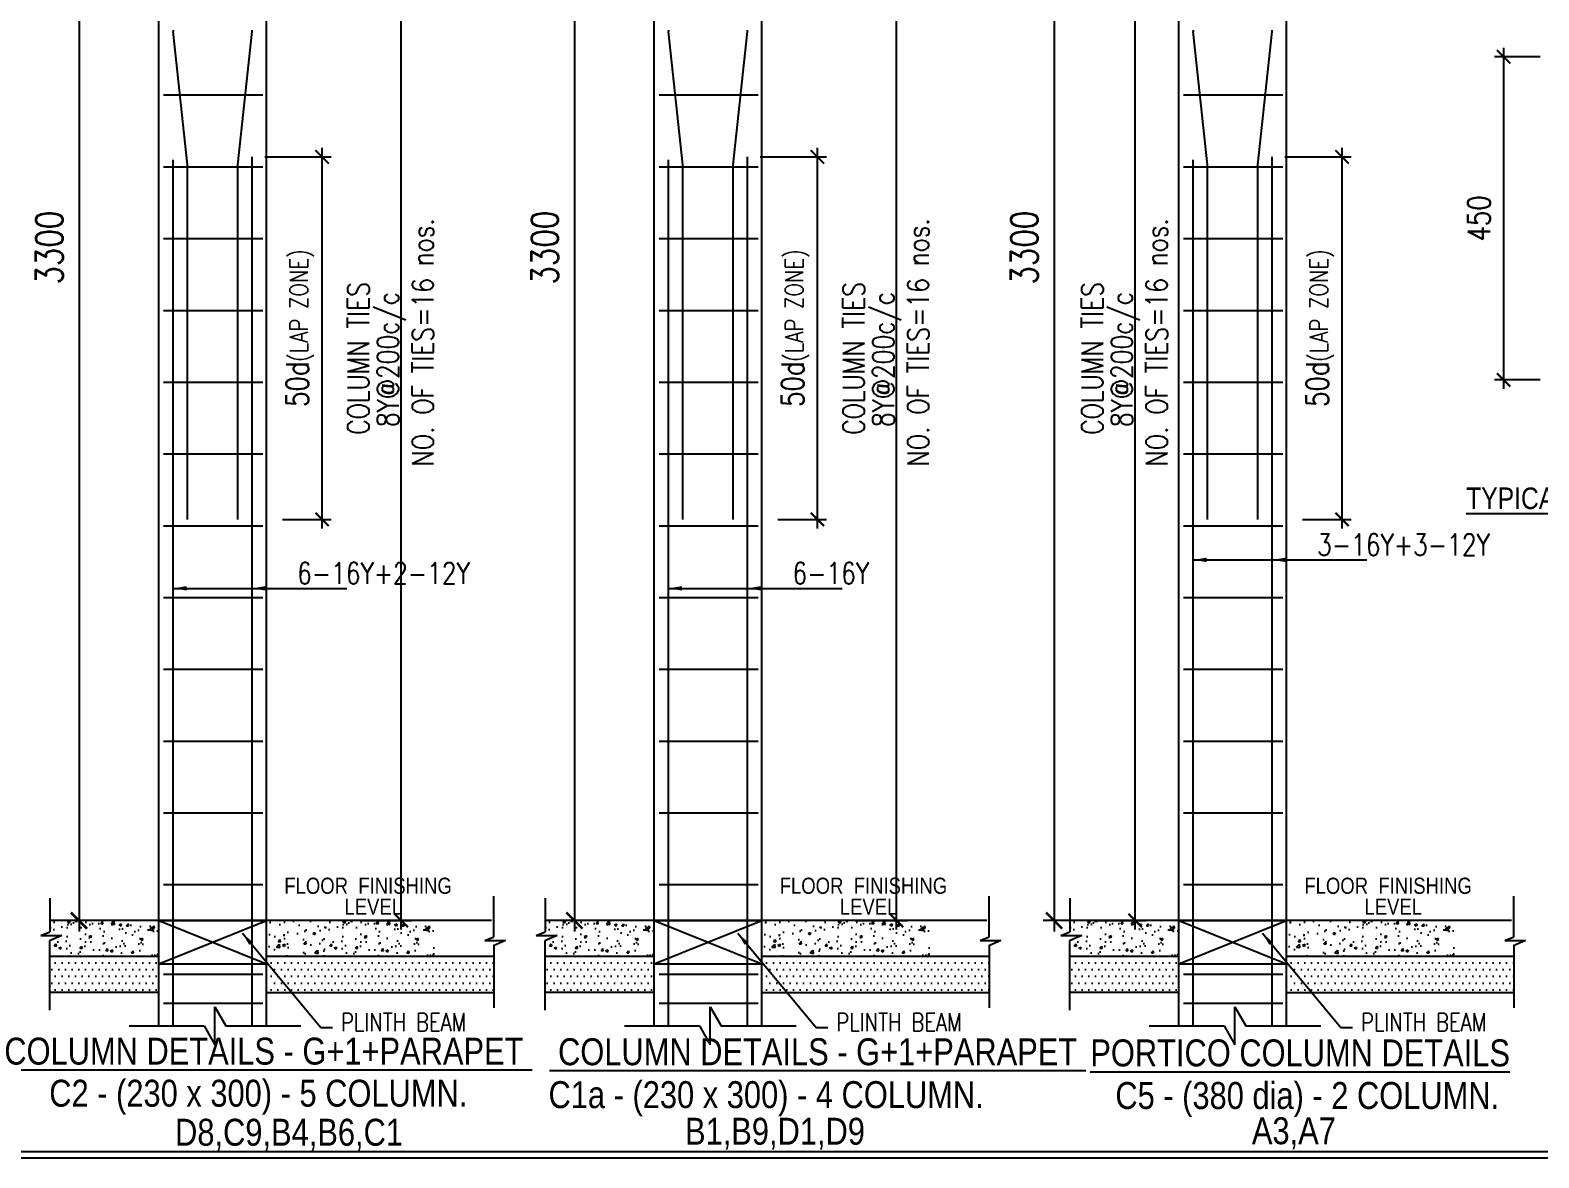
# Model space of a CAD drawing. Header units: millimetres. Extents: x 12977220 to 13113408, y -169657 to -55898.
# Drawn here: x 13083673 to 13087877, y -106267 to -103125 of the extents above; entities that cross this region are included whole.
import ezdxf

# ---------------------------------------------------------------- set-up
doc = ezdxf.new("R2010")
doc.units = ezdxf.units.MM
doc.header["$LTSCALE"] = 3
doc.header["$PDMODE"] = 66
for name, color, linetype in [('COLUMN-NAME', 83, 'Continuous'), ('DIM', 9, 'Continuous'), ('MAINROD', 31, 'Continuous'), ('RCCFRAME', 33, 'Continuous'), ('STRIPS-COL-MID', 1, 'Continuous'), ('text', 33, 'Continuous'), ('TITLE', 13, 'Continuous')]:
    doc.layers.add(name, color=color, linetype=linetype)
doc.styles.add('ARIAL', font='ARIALN.TTF', dxfattribs={"width": 0.8})
doc.styles.add('ROMANS', font='romans.shx', dxfattribs={"width": 0.8})
doc.dimstyles.new('1NNN', dxfattribs={"dimtxt": 0.5, "dimasz": 0.625, "dimexe": 0.25, "dimexo": 0.25, "dimgap": 0.375, "dimtad": 1, "dimdec": 0, "dimzin": 0, "dimdsep": 46, "dimtxsty": 'ROMANS', "dimblk": 'ARCHTICK', "dimcen": 0.0225, "dimdle": 0.25, "dimclrd": 9, "dimclre": 9, "dimclrt": 4, "dimadec": 0, "dimazin": 0, "dimtfac": 1, "dimtdec": 0, "dimtofl": 0, "dimtmove": 0, "dimatfit": 3, "dimfxl": 1, "dimtvp": 0.25, "dimtolj": 1, "dimtzin": 0, "dimarcsym": 0})

# ---------------------------------------------------------------- blocks, each defined once
blk = doc.blocks.new('_ARCHTICK')
at = {"color": 0, "linetype": 'ByBlock', "const_width": 0.15}
blk.add_lwpolyline([(-0.5, -0.5), (0.5, 0.5)], dxfattribs=at)
blk = doc.blocks.new('*D486')
at = {"layer": 'Defpoints', "color": 0, "transparency": 16777216}
for p in [(13087905.6, -103199.3), (13087778.4, -104099.4), (13087905.6, -104099.4)]:
    blk.add_point(p, dxfattribs=at)
at = {"layer": 'DIM', "color": 8, "lineweight": -2, "transparency": 16777216}
for p, q in [((13087778.4, -103174.3), (13087778.4, -104124.4)), ((13087880.6, -103199.3), (13087753.4, -103199.3)), ((13087880.6, -104099.4), (13087753.4, -104099.4))]:
    blk.add_line(p, q, dxfattribs=at)
at = {"layer": 'DIM', "color": 8, "lineweight": -2, "transparency": 16777216, "xscale": 37.5, "yscale": 37.5, "zscale": 37.5}
for p, rotation in [((13087778.4, -103199.3), 90), ((13087778.4, -104099.4), 270)]:
    blk.add_blockref('_ARCHTICK', p, dxfattribs=dict(at, rotation=rotation))
at = {"layer": 'DIM', "color": 6, "transparency": 16777216, "insert": (13087709.7, -103649.4), "char_height": 62.5, "attachment_point": 5, "rotation": 90, "style": 'ROMANS'}
blk.add_mtext('\\A1;450', dxfattribs=at)
blk = doc.blocks.new('*D496')
at = {"layer": 'Defpoints', "color": 0, "transparency": 16777216}
for p in [(13083892.5, -102305.9, 0), (13083809, -105605.9), (13083892.5, -105605.9, 0)]:
    blk.add_point(p, dxfattribs=at)
at = {"layer": 'DIM', "color": 8, "lineweight": -2, "transparency": 16777216}
for p, q in [((13083862.5, -102305.9), (13083779, -102305.9)), ((13083809, -102275.9), (13083809, -105635.9)), ((13083862.5, -105605.9), (13083779, -105605.9))]:
    blk.add_line(p, q, dxfattribs=at)
at = {"layer": 'DIM', "color": 8, "lineweight": -2, "transparency": 16777216, "xscale": 45, "yscale": 45, "zscale": 45}
for p, rotation in [((13083809, -102305.9), 90), ((13083809, -105605.9), 270)]:
    blk.add_blockref('_ARCHTICK', p, dxfattribs=dict(at, rotation=rotation))
at = {"layer": 'DIM', "color": 6, "transparency": 16777216, "insert": (13083726.5, -103730.9), "char_height": 75, "attachment_point": 5, "rotation": 90, "style": 'ROMANS'}
blk.add_mtext('\\A1;3300', dxfattribs=at)
blk = doc.blocks.new('*D497')
at = {"layer": 'Defpoints', "color": 0, "transparency": 16777216}
for p in [(13084301.4, -103478.1, 0), (13084486.2, -103478.1), (13084350.9, -104488.1, 0)]:
    blk.add_point(p, dxfattribs=at)
at = {"layer": 'DIM', "color": 8, "lineweight": -2, "transparency": 16777216}
for p, q in [((13084326.4, -103478.1), (13084511.2, -103478.1)), ((13084486.2, -104513.1), (13084486.2, -103453.1)), ((13084375.9, -104488.1), (13084511.2, -104488.1))]:
    blk.add_line(p, q, dxfattribs=at)
at = {"layer": 'DIM', "color": 8, "lineweight": -2, "transparency": 16777216, "xscale": 37.5, "yscale": 37.5, "zscale": 37.5}
for p, rotation in [((13084486.2, -103478.1), 90), ((13084486.2, -104488.1), 270)]:
    blk.add_blockref('_ARCHTICK', p, dxfattribs=dict(at, rotation=rotation))
at = {"layer": 'DIM', "color": 6, "transparency": 16777216, "insert": (13084417.4, -104111.2), "char_height": 62.5, "attachment_point": 5, "rotation": 90, "style": 'ROMANS'}
blk.add_mtext('\\A1;50d', dxfattribs=at)
blk = doc.blocks.new('*D509')
at = {"layer": 'Defpoints', "color": 0, "transparency": 16777216}
for p in [(13085272.7, -102305.9, 0), (13085189.3, -105605.9), (13085272.7, -105605.9, 0)]:
    blk.add_point(p, dxfattribs=at)
at = {"layer": 'DIM', "color": 8, "lineweight": -2, "transparency": 16777216}
for p, q in [((13085242.7, -102305.9), (13085159.3, -102305.9)), ((13085189.3, -102275.9), (13085189.3, -105635.9)), ((13085242.7, -105605.9), (13085159.3, -105605.9))]:
    blk.add_line(p, q, dxfattribs=at)
at = {"layer": 'DIM', "color": 8, "lineweight": -2, "transparency": 16777216, "xscale": 45, "yscale": 45, "zscale": 45}
for p, rotation in [((13085189.3, -102305.9), 90), ((13085189.3, -105605.9), 270)]:
    blk.add_blockref('_ARCHTICK', p, dxfattribs=dict(at, rotation=rotation))
at = {"layer": 'DIM', "color": 6, "transparency": 16777216, "insert": (13085106.8, -103730.9), "char_height": 75, "attachment_point": 5, "rotation": 90, "style": 'ROMANS'}
blk.add_mtext('\\A1;3300', dxfattribs=at)
blk = doc.blocks.new('*D510')
at = {"layer": 'Defpoints', "color": 0, "transparency": 16777216}
for p in [(13085681.6, -103478.1, 0), (13085866.4, -103478.1), (13085731.1, -104488.1, 0)]:
    blk.add_point(p, dxfattribs=at)
at = {"layer": 'DIM', "color": 8, "lineweight": -2, "transparency": 16777216}
for p, q in [((13085706.6, -103478.1), (13085891.4, -103478.1)), ((13085866.4, -104513.1), (13085866.4, -103453.1)), ((13085756.1, -104488.1), (13085891.4, -104488.1))]:
    blk.add_line(p, q, dxfattribs=at)
at = {"layer": 'DIM', "color": 8, "lineweight": -2, "transparency": 16777216, "xscale": 37.5, "yscale": 37.5, "zscale": 37.5}
for p, rotation in [((13085866.4, -103478.1), 90), ((13085866.4, -104488.1), 270)]:
    blk.add_blockref('_ARCHTICK', p, dxfattribs=dict(at, rotation=rotation))
at = {"layer": 'DIM', "color": 6, "transparency": 16777216, "insert": (13085797.6, -104111.2), "char_height": 62.5, "attachment_point": 5, "rotation": 90, "style": 'ROMANS'}
blk.add_mtext('\\A1;50d', dxfattribs=at)
blk = doc.blocks.new('*D516')
at = {"layer": 'Defpoints', "color": 0, "transparency": 16777216}
for p in [(13086609.3, -102305.9, 0), (13086525.8, -105605.9), (13086609.3, -105605.9, 0)]:
    blk.add_point(p, dxfattribs=at)
at = {"layer": 'DIM', "color": 8, "lineweight": -2, "transparency": 16777216}
for p, q in [((13086579.3, -102305.9), (13086495.8, -102305.9)), ((13086525.8, -102275.9), (13086525.8, -105635.9)), ((13086579.3, -105605.9), (13086495.8, -105605.9))]:
    blk.add_line(p, q, dxfattribs=at)
at = {"layer": 'DIM', "color": 8, "lineweight": -2, "transparency": 16777216, "xscale": 45, "yscale": 45, "zscale": 45}
for p, rotation in [((13086525.8, -102305.9), 90), ((13086525.8, -105605.9), 270)]:
    blk.add_blockref('_ARCHTICK', p, dxfattribs=dict(at, rotation=rotation))
at = {"layer": 'DIM', "color": 6, "transparency": 16777216, "insert": (13086443.3, -103730.9), "char_height": 75, "attachment_point": 5, "rotation": 90, "style": 'ROMANS'}
blk.add_mtext('\\A1;3300', dxfattribs=at)
blk = doc.blocks.new('*D517')
at = {"layer": 'Defpoints', "color": 0, "transparency": 16777216}
for p in [(13087143.5, -103478.1, 0), (13087328.3, -103478.1), (13087193, -104488.1, 0)]:
    blk.add_point(p, dxfattribs=at)
at = {"layer": 'DIM', "color": 8, "lineweight": -2, "transparency": 16777216}
for p, q in [((13087168.5, -103478.1), (13087353.3, -103478.1)), ((13087328.3, -104513.1), (13087328.3, -103453.1)), ((13087218, -104488.1), (13087353.3, -104488.1))]:
    blk.add_line(p, q, dxfattribs=at)
at = {"layer": 'DIM', "color": 8, "lineweight": -2, "transparency": 16777216, "xscale": 37.5, "yscale": 37.5, "zscale": 37.5}
for p, rotation in [((13087328.3, -103478.1), 90), ((13087328.3, -104488.1), 270)]:
    blk.add_blockref('_ARCHTICK', p, dxfattribs=dict(at, rotation=rotation))
at = {"layer": 'DIM', "color": 6, "transparency": 16777216, "insert": (13087259.5, -104111.2), "char_height": 62.5, "attachment_point": 5, "rotation": 90, "style": 'ROMANS'}
blk.add_mtext('\\A1;50d', dxfattribs=at)

msp = doc.modelspace()

# ---------------------------------------------------------------- hatches: boundary and pattern name
at = {"layer": 'COLUMN-NAME', "linetype": 'Continuous'}
h = msp.add_hatch(dxfattribs=at)
h.set_pattern_fill('AR-CONC', color=8, scale=10, style=0)
h.set_pattern_definition([(50, (12911027.336, -356467.183), (71.726018, -6.275213), [7.5, -82.5]), (355, (12911027.336, -356467.18), (-13.875133, 75.219213), [6, -66]), (100.4514, (12911033.31, -356467.706), (57.850938, 68.943954), [6.374019, -70.114211]), (46.1842, (12911027.34, -356447.18), (106.724105, -16.551901), [11.25, -123.75]), (96.6356, (12911036.23, -356448.56), (93.46627, 97.411787), [9.56103, -105.1713]), (351.1842, (12911027.34, -356447.18), (93.466195, 97.41186), [9, -99]), (21, (12911037.336, -356452.183), (59.690705, -40.261889), [7.5, -82.5]), (326, (12911037.336, -356452.18), (24.331533, 72.515005), [6, -66]), (71.4514, (12911042.31, -356455.54), (84.022263, 32.25305), [6.374019, -70.114211]), (37.5, (12911027.336, -356467.183), (1.2159855, 33.2893854), [0, -65.2, 0, -67, 0, -66.25]), (7.5, (12911027.336, -356467.183), (26.3069537, 39.441171), [0, -38.2, 0, -63.7, 0, -25.25]), (327.5, (12911005.036, -356467.183), (53.3822436, -2.2554872), [0, -25, 0, -78, 0, -103.5]), (317.5, (12910995.036, -356467.183), (58.318617, 10.010498), [0, -32.5, 0, -51.8, 0, -73.5])])
h.paths.add_polyline_path([(13083727.7, -105605.9), (13083727.7, -105637.4), (13083702.9, -105647.6), (13083760.8, -105647.6), (13083726.9, -105662.4), (13083726.9, -105705.9), (13084030.9, -105705.9), (13084030.9, -105605.9)])
h = msp.add_hatch(dxfattribs=at)
h.set_pattern_fill('AR-CONC', color=8, scale=10, style=0)
h.set_pattern_definition([(50, (12911794.96, -356467.183), (71.726018, -6.275213), [7.5, -82.5]), (355, (12911794.96, -356467.18), (-13.875133, 75.219213), [6, -66]), (100.4514, (12911800.936, -356467.706), (57.850938, 68.943954), [6.374019, -70.114211]), (46.1842, (12911794.96, -356447.18), (106.724105, -16.551901), [11.25, -123.75]), (96.6356, (12911803.85, -356448.56), (93.46627, 97.411787), [9.56103, -105.1713]), (351.1842, (12911794.96, -356447.18), (93.466195, 97.41186), [9, -99]), (21, (12911804.96, -356452.183), (59.690705, -40.261889), [7.5, -82.5]), (326, (12911804.96, -356452.18), (24.331533, 72.515005), [6, -66]), (71.4514, (12911809.93, -356455.54), (84.022263, 32.25305), [6.374019, -70.114211]), (37.5, (12911794.96, -356467.183), (1.2159855, 33.2893854), [0, -65.2, 0, -67, 0, -66.25]), (7.5, (12911794.96, -356467.183), (26.3069537, 39.441171), [0, -38.2, 0, -63.7, 0, -25.25]), (327.5, (12911772.66, -356467.183), (53.3822436, -2.2554872), [0, -25, 0, -78, 0, -103.5]), (317.5, (12911762.66, -356467.183), (58.318617, 10.010498), [0, -32.5, 0, -51.8, 0, -73.5])])
h.paths.add_polyline_path([(13084331.4, -105605.9), (13084331.4, -105705.9), (13084798.5, -105705.9), (13084798.5, -105605.9)])
h = msp.add_hatch(dxfattribs=at)
h.set_pattern_fill('AR-CONC', color=8, scale=10, style=0)
h.set_pattern_definition([(50, (12912407.576, -356467.183), (71.726018, -6.275213), [7.5, -82.5]), (355, (12912407.576, -356467.18), (-13.875133, 75.219213), [6, -66]), (100.4514, (12912413.55, -356467.706), (57.850938, 68.943954), [6.374019, -70.114211]), (46.1842, (12912407.58, -356447.18), (106.724105, -16.551901), [11.25, -123.75]), (96.6356, (12912416.47, -356448.56), (93.46627, 97.411787), [9.56103, -105.1713]), (351.1842, (12912407.58, -356447.18), (93.466195, 97.41186), [9, -99]), (21, (12912417.576, -356452.183), (59.690705, -40.261889), [7.5, -82.5]), (326, (12912417.576, -356452.18), (24.331533, 72.515005), [6, -66]), (71.4514, (12912422.55, -356455.54), (84.022263, 32.25305), [6.374019, -70.114211]), (37.5, (12912407.576, -356467.183), (1.2159855, 33.2893854), [0, -65.2, 0, -67, 0, -66.25]), (7.5, (12912407.576, -356467.183), (26.3069537, 39.441171), [0, -38.2, 0, -63.7, 0, -25.25]), (327.5, (12912385.276, -356467.183), (53.3822436, -2.2554872), [0, -25, 0, -78, 0, -103.5]), (317.5, (12912375.276, -356467.183), (58.318617, 10.010498), [0, -32.5, 0, -51.8, 0, -73.5])])
h.paths.add_polyline_path([(13085108, -105605.9), (13085108, -105637.4), (13085083.2, -105647.6), (13085141, -105647.6), (13085107.2, -105662.4), (13085107.2, -105705.9), (13085411.1, -105705.9), (13085411.1, -105605.9)])
h = msp.add_hatch(dxfattribs=at)
h.set_pattern_fill('AR-CONC', color=8, scale=10, style=0)
h.set_pattern_definition([(50, (12913175.2, -356467.183), (71.726018, -6.275213), [7.5, -82.5]), (355, (12913175.2, -356467.18), (-13.875133, 75.219213), [6, -66]), (100.4514, (12913181.18, -356467.706), (57.850938, 68.943954), [6.374019, -70.114211]), (46.1842, (12913175.2, -356447.18), (106.724105, -16.551901), [11.25, -123.75]), (96.6356, (12913184.09, -356448.56), (93.46627, 97.411787), [9.56103, -105.1713]), (351.1842, (12913175.2, -356447.18), (93.466195, 97.41186), [9, -99]), (21, (12913185.2, -356452.183), (59.690705, -40.261889), [7.5, -82.5]), (326, (12913185.2, -356452.18), (24.331533, 72.515005), [6, -66]), (71.4514, (12913190.174, -356455.54), (84.022263, 32.25305), [6.374019, -70.114211]), (37.5, (12913175.2, -356467.183), (1.2159855, 33.2893854), [0, -65.2, 0, -67, 0, -66.25]), (7.5, (12913175.2, -356467.183), (26.3069537, 39.441171), [0, -38.2, 0, -63.7, 0, -25.25]), (327.5, (12913152.9, -356467.183), (53.3822436, -2.2554872), [0, -25, 0, -78, 0, -103.5]), (317.5, (12913142.9, -356467.183), (58.318617, 10.010498), [0, -32.5, 0, -51.8, 0, -73.5])])
h.paths.add_polyline_path([(13085711.6, -105605.9), (13085711.6, -105705.9), (13086178.8, -105705.9), (13086178.8, -105605.9)])
h = msp.add_hatch(dxfattribs=at)
h.set_pattern_fill('AR-CONC', color=8, scale=10, style=0)
h.set_pattern_definition([(50, (12913869.47, -356467.183), (71.726018, -6.275213), [7.5, -82.5]), (355, (12913869.47, -356467.18), (-13.875133, 75.219213), [6, -66]), (100.4514, (12913875.445, -356467.706), (57.850938, 68.943954), [6.374019, -70.114211]), (46.1842, (12913869.47, -356447.18), (106.724105, -16.551901), [11.25, -123.75]), (96.6356, (12913878.36, -356448.56), (93.46627, 97.411787), [9.56103, -105.1713]), (351.1842, (12913869.47, -356447.18), (93.466195, 97.41186), [9, -99]), (21, (12913879.47, -356452.183), (59.690705, -40.261889), [7.5, -82.5]), (326, (12913879.47, -356452.18), (24.331533, 72.515005), [6, -66]), (71.4514, (12913884.44, -356455.54), (84.022263, 32.25305), [6.374019, -70.114211]), (37.5, (12913869.468, -356467.183), (1.2159855, 33.2893854), [0, -65.2, 0, -67, 0, -66.25]), (7.5, (12913869.468, -356467.183), (26.3069537, 39.441171), [0, -38.2, 0, -63.7, 0, -25.25]), (327.5, (12913847.168, -356467.183), (53.3822436, -2.2554872), [0, -25, 0, -78, 0, -103.5]), (317.5, (12913837.17, -356467.183), (58.318617, 10.010498), [0, -32.5, 0, -51.8, 0, -73.5])])
h.paths.add_polyline_path([(13086569.8, -105605.9), (13086569.8, -105637.4), (13086545.1, -105647.6), (13086602.9, -105647.6), (13086569.1, -105662.4), (13086569.1, -105705.9), (13086873, -105705.9), (13086873, -105605.9)])
h = msp.add_hatch(dxfattribs=at)
h.set_pattern_fill('AR-CONC', color=8, scale=10, style=0)
h.set_pattern_definition([(50, (12914637.09, -356467.183), (71.726018, -6.275213), [7.5, -82.5]), (355, (12914637.09, -356467.18), (-13.875133, 75.219213), [6, -66]), (100.4514, (12914643.07, -356467.706), (57.850938, 68.943954), [6.374019, -70.114211]), (46.1842, (12914637.09, -356447.18), (106.724105, -16.551901), [11.25, -123.75]), (96.6356, (12914645.98, -356448.56), (93.46627, 97.411787), [9.56103, -105.1713]), (351.1842, (12914637.09, -356447.18), (93.466195, 97.41186), [9, -99]), (21, (12914647.09, -356452.183), (59.690705, -40.261889), [7.5, -82.5]), (326, (12914647.09, -356452.18), (24.331533, 72.515005), [6, -66]), (71.4514, (12914652.065, -356455.54), (84.022263, 32.25305), [6.374019, -70.114211]), (37.5, (12914637.09, -356467.183), (1.2159855, 33.2893854), [0, -65.2, 0, -67, 0, -66.25]), (7.5, (12914637.09, -356467.183), (26.3069537, 39.441171), [0, -38.2, 0, -63.7, 0, -25.25]), (327.5, (12914614.79, -356467.183), (53.3822436, -2.2554872), [0, -25, 0, -78, 0, -103.5]), (317.5, (12914604.79, -356467.183), (58.318617, 10.010498), [0, -32.5, 0, -51.8, 0, -73.5])])
h.paths.add_polyline_path([(13087173.5, -105605.9), (13087173.5, -105705.9), (13087640.7, -105705.9), (13087640.7, -105605.9)])
at = {"layer": 'COLUMN-NAME', "linetype": 'Continuous', "ltscale": 50}
h = msp.add_hatch(dxfattribs=at)
h.set_pattern_fill('DOTS', color=8, scale=300, style=0)
h.set_pattern_definition([(0, (12911027.336, -356467.183), (9.375, 18.75), [0, -18.75])])
h.paths.add_polyline_path([(13083726.9, -105705.9), (13083726.9, -105805.9), (13084030.9, -105805.9), (13084030.9, -105705.9)])
h = msp.add_hatch(dxfattribs=at)
h.set_pattern_fill('DOTS', color=8, scale=300, style=0)
h.set_pattern_definition([(180, (13257341.473, -356467.183), (-9.375, 18.75), [0, -18.75])])
h.paths.add_polyline_path([(13084964.6, -105805.9), (13084964.6, -105705.9), (13084337.9, -105705.9), (13084337.9, -105805.9)])
h = msp.add_hatch(dxfattribs=at)
h.set_pattern_fill('DOTS', color=8, scale=300, style=0)
h.set_pattern_definition([(0, (12912407.576, -356467.183), (9.375, 18.75), [0, -18.75])])
h.paths.add_polyline_path([(13085107.2, -105705.9), (13085107.2, -105805.9), (13085411.1, -105805.9), (13085411.1, -105705.9)])
h = msp.add_hatch(dxfattribs=at)
h.set_pattern_fill('DOTS', color=8, scale=300, style=0)
h.set_pattern_definition([(180, (13258721.714, -356467.183), (-9.375, 18.75), [0, -18.75])])
h.paths.add_polyline_path([(13086344.8, -105805.9), (13086344.8, -105705.9), (13085718.1, -105705.9), (13085718.1, -105805.9)])
h = msp.add_hatch(dxfattribs=at)
h.set_pattern_fill('DOTS', color=8, scale=300, style=0)
h.set_pattern_definition([(0, (12913869.468, -356467.183), (9.375, 18.75), [0, -18.75])])
h.paths.add_polyline_path([(13086569.1, -105705.9), (13086569.1, -105805.9), (13086873, -105805.9), (13086873, -105705.9)])
h = msp.add_hatch(dxfattribs=at)
h.set_pattern_fill('DOTS', color=8, scale=300, style=0)
h.set_pattern_definition([(180, (13260183.606, -356467.183), (-9.375, 18.75), [0, -18.75])])
h.paths.add_polyline_path([(13087806.7, -105805.9), (13087806.7, -105705.9), (13087180, -105705.9), (13087180, -105805.9)])

# ---------------------------------------------------------------- linework, layer by layer
at = {"layer": 'DIM', "color": 8}
for p, q in [((13084706.7, -105630.6, 0.3), (13084706.7, -102280.6, 0.3)), ((13086087, -105630.6, 0.3), (13086087, -102280.6, 0.3)), ((13086751.7, -105630.6, 0.3), (13086751.7, -102280.6, 0.3)), ((13084591.6, -105605.9, 0.3), (13084736.5, -105605.9, 0.3)), ((13085971.9, -105605.9, 0.3), (13086116.7, -105605.9, 0.3)), ((13086636.6, -105605.9, 0.3), (13086781.5, -105605.9, 0.3))]:
    msp.add_line(p, q, dxfattribs=at)
at = {"layer": 'MAINROD', "color": 2}
for p, q in [((13084111.4, -103499.8, 0.3), (13084071.7, -103128.6, 0.3)), ((13084251.4, -103499.8, 0.3), (13084291.1, -103128.5, 0.3)), ((13085491.6, -103499.8, 0.3), (13085451.9, -103128.6, 0.3)), ((13085631.6, -103499.8, 0.3), (13085671.4, -103128.5, 0.3)), ((13086953.5, -103499.8, 0.3), (13086913.8, -103128.6, 0.3)), ((13087093.5, -103499.8, 0.3), (13087133.3, -103128.5, 0.3)), ((13084071.4, -105605.9, 0.3), (13084071.4, -103486.5, 0.3)), ((13084291.4, -105605.9, 0.3), (13084291.4, -103478.1, 0.3)), ((13085451.6, -105605.9, 0.3), (13085451.6, -103486.5, 0.3)), ((13085671.6, -105605.9, 0.3), (13085671.6, -103478.1, 0.3)), ((13086913.5, -105605.9, 0.3), (13086913.5, -103486.5, 0.3)), ((13087133.5, -105605.9, 0.3), (13087133.5, -103478.1, 0.3)), ((13084111.4, -104488.1, 0.3), (13084111.4, -103499.8, 0.3)), ((13084251.4, -104488.1, 0.3), (13084251.4, -103499.8, 0.3)), ((13085491.6, -104488.1, 0.3), (13085491.6, -103499.8, 0.3)), ((13085631.6, -104488.1, 0.3), (13085631.6, -103499.8, 0.3)), ((13086953.5, -104488.1, 0.3), (13086953.5, -103499.8, 0.3)), ((13087093.5, -104488.1, 0.3), (13087093.5, -103499.8, 0.3)), ((13084071.4, -105899.2, 0.3), (13084071.4, -105605.9, 0.3)), ((13084291.4, -105899.2, 0.3), (13084291.4, -105605.9, 0.3)), ((13085451.6, -105899.2, 0.3), (13085451.6, -105605.9, 0.3)), ((13085671.6, -105899.2, 0.3), (13085671.6, -105605.9, 0.3)), ((13086913.5, -105899.2, 0.3), (13086913.5, -105605.9, 0.3)), ((13087133.5, -105899.2, 0.3), (13087133.5, -105605.9, 0.3))]:
    msp.add_line(p, q, dxfattribs=at)
for centre, start, end in [((13084096.4, -103125, 0.4), 180.0132, 188.3344), ((13084266.4, -103124.9, 0.3), 351.6656, 0), ((13085476.7, -103125, 0.4), 180.0132, 188.3344), ((13085646.6, -103124.9, 0.3), 351.6656, 0), ((13086938.5, -103125, 0.4), 180.0132, 188.3344), ((13087108.5, -103124.9, 0.3), 351.6656, 0)]:
    msp.add_arc(centre, 25, start, end, dxfattribs=at)
at = {"layer": 'RCCFRAME', "color": 1, "linetype": 'Continuous', "ltscale": 0.02}
for p, q in [((13084031.4, -105605.9, 0.3), (13084031.4, -102705.9, 0.3)), ((13084331.4, -105605.9, 0.3), (13084331.4, -102705.9, 0.3)), ((13085411.6, -105605.9, 0.3), (13085411.6, -102705.9, 0.3)), ((13085711.6, -105605.9, 0.3), (13085711.6, -102705.9, 0.3)), ((13086873.5, -105605.9, 0.3), (13086873.5, -102705.9, 0.3)), ((13087173.5, -105605.9, 0.3), (13087173.5, -102705.9, 0.3)), ((13083727.7, -105543.6, 0.3), (13083727.7, -105637.4, 0.3)), ((13084964.6, -105650.6, 0.3), (13084964.6, -105537.4, 0.3)), ((13085108, -105543.6, 0.3), (13085108, -105637.4, 0.3)), ((13086344.8, -105650.6, 0.3), (13086344.8, -105537.4, 0.3)), ((13086569.8, -105543.6, 0.3), (13086569.8, -105637.4, 0.3)), ((13087806.7, -105650.6, 0.3), (13087806.7, -105537.4, 0.3)), ((13084958, -105605.9, 0.3), (13083726.9, -105605.9, 0.3)), ((13084031.4, -105605.9, 0.3), (13084331.4, -105605.9, 0.3)), ((13084031.4, -105726.1, 0.3), (13084331.4, -105605.9, 0.3)), ((13084031.4, -105605.9, 0.3), (13084331.4, -105726.1, 0.3)), ((13084031.4, -105899.2, 0.3), (13084031.4, -105605.9, 0.3)), ((13084331.4, -105899.2, 0.3), (13084331.4, -105606.1, 0.3)), ((13086338.3, -105605.9, 0.3), (13085107.2, -105605.9, 0.3)), ((13085411.6, -105605.9, 0.3), (13085711.6, -105605.9, 0.3)), ((13085411.6, -105726.1, 0.3), (13085711.6, -105605.9, 0.3)), ((13085411.6, -105605.9, 0.3), (13085711.6, -105726.1, 0.3)), ((13085411.6, -105899.2, 0.3), (13085411.6, -105605.9, 0.3)), ((13085711.6, -105899.2, 0.3), (13085711.6, -105606.1, 0.3)), ((13087800.2, -105605.9, 0.3), (13086569.1, -105605.9, 0.3)), ((13086873.5, -105605.9, 0.3), (13087173.5, -105605.9, 0.3)), ((13086873.5, -105726.1, 0.3), (13087173.5, -105605.9, 0.3)), ((13086873.5, -105605.9, 0.3), (13087173.5, -105726.1, 0.3)), ((13086873.5, -105899.2, 0.3), (13086873.5, -105605.9, 0.3)), ((13087173.5, -105899.2, 0.3), (13087173.5, -105606.1, 0.3)), ((13083702.9, -105647.6, 0.3), (13083727.7, -105637.4, 0.3)), ((13083702.9, -105647.6, 0.3), (13083760.8, -105647.6, 0.3)), ((13083760.8, -105647.6, 0.3), (13083726.9, -105662.4, 0.3)), ((13083726.9, -105662.4, 0.3), (13083726.9, -105855.3, 0.3)), ((13084939.8, -105660.8, 0.3), (13084964.6, -105650.6, 0.3)), ((13084939.8, -105660.8, 0.3), (13084997.6, -105660.8, 0.3)), ((13084997.6, -105660.8, 0.3), (13084963.8, -105675.6, 0.3)), ((13084964.6, -105675.3, 0.3), (13084964.6, -105849.1, 0.3)), ((13085083.2, -105647.6, 0.3), (13085108, -105637.4, 0.3)), ((13085083.2, -105647.6, 0.3), (13085141, -105647.6, 0.3)), ((13085141, -105647.6, 0.3), (13085107.2, -105662.4, 0.3)), ((13085107.2, -105662.4, 0.3), (13085107.2, -105855.3, 0.3)), ((13086320, -105660.8, 0.3), (13086344.8, -105650.6, 0.3)), ((13086320, -105660.8, 0.3), (13086377.9, -105660.8, 0.3)), ((13086377.9, -105660.8, 0.3), (13086344, -105675.6, 0.3)), ((13086344.8, -105675.3, 0.3), (13086344.8, -105849.1, 0.3)), ((13086545.1, -105647.6, 0.3), (13086569.8, -105637.4, 0.3)), ((13086545.1, -105647.6, 0.3), (13086602.9, -105647.6, 0.3)), ((13086602.9, -105647.6, 0.3), (13086569.1, -105662.4, 0.3)), ((13086569.1, -105662.4, 0.3), (13086569.1, -105855.3, 0.3)), ((13087781.9, -105660.8, 0.3), (13087806.7, -105650.6, 0.3)), ((13087781.9, -105660.8, 0.3), (13087839.8, -105660.8, 0.3)), ((13087839.8, -105660.8, 0.3), (13087805.9, -105675.6, 0.3)), ((13087806.7, -105675.3, 0.3), (13087806.7, -105849.1, 0.3)), ((13084031.4, -105705.9, 0.3), (13083726.9, -105705.9, 0.3)), ((13084030.9, -105705.9, 0.3), (13083761.4, -105705.9, 0.3)), ((13084964.6, -105705.9, 0.3), (13084331.4, -105705.9, 0.3)), ((13085411.6, -105705.9, 0.3), (13085107.2, -105705.9, 0.3)), ((13085411.1, -105705.9, 0.3), (13085141.7, -105705.9, 0.3)), ((13086344.8, -105705.9, 0.3), (13085711.6, -105705.9, 0.3)), ((13086873.5, -105705.9, 0.3), (13086569.1, -105705.9, 0.3)), ((13086873, -105705.9, 0.3), (13086603.6, -105705.9, 0.3)), ((13087806.7, -105705.9, 0.3), (13087173.5, -105705.9, 0.3)), ((13084031.4, -105726.1, 0.3), (13084331.4, -105726.1, 0.3)), ((13085411.6, -105726.1, 0.3), (13085711.6, -105726.1, 0.3)), ((13086873.5, -105726.1, 0.3), (13087173.5, -105726.1, 0.3)), ((13084030.9, -105805.9, 0.3), (13083726.9, -105805.9, 0.3)), ((13084187.6, -105952.1, 0.3), (13084187.6, -105846.2, 0.3)), ((13084187.6, -105846.2, 0.3), (13084217.9, -105899.2, 0.3)), ((13084331.4, -105805.9, 0.3), (13084964.6, -105805.9, 0.3)), ((13085411.1, -105805.9, 0.3), (13085107.2, -105805.9, 0.3)), ((13085567.9, -105952.1, 0.3), (13085567.9, -105846.2, 0.3)), ((13085567.9, -105846.2, 0.3), (13085598.2, -105899.2, 0.3)), ((13085711.6, -105805.9, 0.3), (13086344.8, -105805.9, 0.3)), ((13086873, -105805.9, 0.3), (13086569.1, -105805.9, 0.3)), ((13087029.7, -105952.1, 0.3), (13087029.7, -105846.2, 0.3)), ((13087029.7, -105846.2, 0.3), (13087060.1, -105899.2, 0.3)), ((13087173.5, -105805.9, 0.3), (13087806.7, -105805.9, 0.3)), ((13083948.6, -105899.2, 0.3), (13084157.3, -105899.2, 0.3)), ((13084157.3, -105899.2, 0.3), (13084187.6, -105952.1, 0.3)), ((13084217.9, -105899.2, 0.3), (13084426.7, -105899.2, 0.3)), ((13085328.8, -105899.2, 0.3), (13085537.5, -105899.2, 0.3)), ((13085537.5, -105899.2, 0.3), (13085567.9, -105952.1, 0.3)), ((13085598.2, -105899.2, 0.3), (13085806.9, -105899.2, 0.3)), ((13086790.7, -105899.2, 0.3), (13086999.4, -105899.2, 0.3)), ((13086999.4, -105899.2, 0.3), (13087029.7, -105952.1, 0.3)), ((13087060.1, -105899.2, 0.3), (13087268.8, -105899.2, 0.3))]:
    msp.add_line(p, q, dxfattribs=at)
at = {"layer": 'STRIPS-COL-MID', "color": 8, "linetype": 'Continuous'}
for p, q in [((13084044.8, -103305.6, 0.3), (13084321.4, -103305.6, 0.3)), ((13085425.1, -103305.6, 0.3), (13085701.6, -103305.6, 0.3)), ((13086886.9, -103305.6, 0.3), (13087163.5, -103305.6, 0.3)), ((13084044.8, -103505.6, 0.3), (13084321.4, -103505.6, 0.3)), ((13085425.1, -103505.6, 0.3), (13085701.6, -103505.6, 0.3)), ((13086886.9, -103505.6, 0.3), (13087163.5, -103505.6, 0.3)), ((13084044.8, -103705.6, 0.3), (13084321.4, -103705.6, 0.3)), ((13085425.1, -103705.6, 0.3), (13085701.6, -103705.6, 0.3)), ((13086886.9, -103705.6, 0.3), (13087163.5, -103705.6, 0.3)), ((13084044.8, -103905.6, 0.3), (13084321.4, -103905.6, 0.3)), ((13085425.1, -103905.6, 0.3), (13085701.6, -103905.6, 0.3)), ((13086886.9, -103905.6, 0.3), (13087163.5, -103905.6, 0.3)), ((13084044.8, -104105.6, 0.3), (13084321.4, -104105.6, 0.3)), ((13085425.1, -104105.6, 0.3), (13085701.6, -104105.6, 0.3)), ((13086886.9, -104105.6, 0.3), (13087163.5, -104105.6, 0.3)), ((13084044.8, -104305.6, 0.3), (13084321.4, -104305.6, 0.3)), ((13085425.1, -104305.6, 0.3), (13085701.6, -104305.6, 0.3)), ((13086886.9, -104305.6, 0.3), (13087163.5, -104305.6, 0.3)), ((13084044.8, -104505.6, 0.3), (13084321.4, -104505.6, 0.3)), ((13085425.1, -104505.6, 0.3), (13085701.6, -104505.6, 0.3)), ((13086886.9, -104505.6, 0.3), (13087163.5, -104505.6, 0.3)), ((13084044.8, -104705.6, 0.3), (13084321.4, -104705.6, 0.3)), ((13085425.1, -104705.6, 0.3), (13085701.6, -104705.6, 0.3)), ((13086886.9, -104705.6, 0.3), (13087163.5, -104705.6, 0.3)), ((13084044.8, -104905.6, 0.3), (13084321.4, -104905.6, 0.3)), ((13085425.1, -104905.6, 0.3), (13085701.6, -104905.6, 0.3)), ((13086886.9, -104905.6, 0.3), (13087163.5, -104905.6, 0.3)), ((13084044.8, -105105.6, 0.3), (13084321.4, -105105.6, 0.3)), ((13085425.1, -105105.6, 0.3), (13085701.6, -105105.6, 0.3)), ((13086886.9, -105105.6, 0.3), (13087163.5, -105105.6, 0.3)), ((13084044.8, -105305.6, 0.3), (13084321.4, -105305.6, 0.3)), ((13085425.1, -105305.6, 0.3), (13085701.6, -105305.6, 0.3)), ((13086886.9, -105305.6, 0.3), (13087163.5, -105305.6, 0.3)), ((13084044.8, -105505.6, 0.3), (13084321.4, -105505.6, 0.3)), ((13085425.1, -105505.6, 0.3), (13085701.6, -105505.6, 0.3)), ((13086886.9, -105505.6, 0.3), (13087163.5, -105505.6, 0.3)), ((13084044.8, -105754.9, 0.3), (13084321.4, -105754.9, 0.3)), ((13085425.1, -105754.9, 0.3), (13085701.6, -105754.9, 0.3)), ((13086886.9, -105754.9, 0.3), (13087163.5, -105754.9, 0.3)), ((13084044.8, -105835.4, 0.3), (13084321.4, -105835.4, 0.3)), ((13085425.1, -105835.4, 0.3), (13085701.6, -105835.4, 0.3)), ((13086886.9, -105835.4, 0.3), (13087163.5, -105835.4, 0.3))]:
    msp.add_line(p, q, dxfattribs=at)
at = {"layer": 'TITLE', "color": 7, "elevation": 0.4}
for points in [[(13077563.3, -106266.6), (13092413.3, -106266.6), (13092413.3, -95766.6), (13077563.3, -95766.6)], [(13077581.2, -106248.6), (13092395.3, -106248.6), (13092395.3, -95784.6), (13077581.2, -95784.6)]]:
    msp.add_lwpolyline(points, close=True, dxfattribs=at)
msp.add_lwpolyline([(13087411.1, -106266.6), (13089676.1, -106266.6)], dxfattribs=at)

# ---------------------------------------------------------------- block references
at = {"layer": 'DIM', "color": 8, "xscale": 37.5, "yscale": 37.5, "zscale": 37.5, "rotation": 270}
for p in [(13084706.7, -105605.6, 0.3), (13086087, -105605.6, 0.3), (13086751.7, -105605.6, 0.3)]:
    msp.add_blockref('_ARCHTICK', p, dxfattribs=at)

# ---------------------------------------------------------------- texts
at = {"layer": 'DIM', "color": 6, "char_height": 60, "attachment_point": 5, "rotation": 90, "style": 'ROMANS'}
for s, insert in [('  NO. OF TIES=16 nos. ', (13084766.9, -104027.5, 0.3)), ('  NO. OF TIES=16 nos. ', (13086147.2, -104027.5, 0.3)), ('  NO. OF TIES=16 nos. ', (13086811.9, -104027.5, 0.3)), ('COLUMN TIES ', (13084587.2, -104039.5, 0.3)), ('8Y@200c/c', (13084679.7, -104042.5, 0.3)), ('COLUMN TIES ', (13085967.4, -104039.5, 0.3)), ('8Y@200c/c', (13086059.9, -104042.5, 0.3)), ('COLUMN TIES ', (13086632.2, -104039.5, 0.3)), ('8Y@200c/c', (13086724.7, -104042.5, 0.3))]:
    msp.add_mtext(s, dxfattribs=dict(at, insert=insert))
at = {"layer": 'text', "color": 6, "style": 'ROMANS', "width": 0.8}
for p in [(13084446.4, -104049.1, 0.3), (13085826.6, -104049.1, 0.3), (13087288.5, -104049.1, 0.3)]:
    msp.add_text('(LAP ZONE)', height=50, rotation=90, dxfattribs=at).set_placement(p)
at = {"layer": 'text', "color": 6, "style": 'ARIAL'}
for s, height, p in [('%%UTYPICAL C.S OF COLUMN - C4 & C4a', 60, (13087674.1, -104459.1, 0.4)), ('FLOOR  FINISHING', 45, (13084380.9, -105531.1, 0.3)), ('FLOOR  FINISHING', 45, (13085761.2, -105531.1, 0.3)), ('FLOOR  FINISHING', 45, (13087223.1, -105531.1, 0.3)), (' LEVEL ', 45, (13084534.1, -105589.4, 0.3)), (' LEVEL ', 45, (13085914.4, -105589.4, 0.3)), (' LEVEL ', 45, (13087376.2, -105589.4, 0.3)), ('%%U COLUMN DETAILS - G+1+PARAPET ', 75, (13083577, -106006.9, 0.3)), ('%%U COLUMN DETAILS - G+1+PARAPET ', 75, (13085119.9, -106008.6, 0.4)), ('%%UPORTICO COLUMN DETAILS', 75, (13086626.8, -106011.8, 0.3)), ('C2 - (230 x 300) - 5 COLUMN.', 75, (13083726.1, -106124.1, 0.3)), ('C1a - (230 x 300) - 4 COLUMN.', 75, (13085117.2, -106128.1, 0.3)), ('C5 - (380 dia) - 2 COLUMN.', 75, (13086696.6, -106130.5, 0.3)), ('D8,C9,B4,B6,C1', 75, (13084076.7, -106232.9, 0.3)), ('B1,B9,D1,D9', 75, (13085497.5, -106230.1, 0.3)), ('A3,A7', 75, (13087077, -106228.7, 0.3))]:
    msp.add_text(s, height=height, dxfattribs=at).set_placement(p)
at = {"layer": 'text', "color": 6, "style": 'ROMANS', "width": 0.8}
for s, height, p in [('3-16Y+3-12Y ', 60, (13087258.7, -104588.4, 0.3)), ('6-16Y+2-12Y ', 60, (13084416.6, -104667.7, 0.3)), ('6-16Y', 60, (13085796.8, -104667.7, 0.3)), ('PLINTH BEAM', 50, (13084538.8, -105914, 0.3)), ('PLINTH BEAM', 50, (13085919, -105914, 0.3)), ('PLINTH BEAM', 50, (13087380.9, -105914, 0.3))]:
    msp.add_text(s, height=height, dxfattribs=at).set_placement(p)

# ---------------------------------------------------------------- dimensions: what is measured, and where the dimension line sits
at = {"layer": 'DIM', "color": 8}
for base, p1, p2, angle, override, picture, middle in [((13083809, -105605.9, 0.3), (13083892.5, -102305.9, 0.3), (13083892.5, -105605.9, 0.3), 90, {"dimscale": 30, "dimtxt": 2.5, "dimasz": 1.5, "dimexe": 1, "dimexo": 1, "dimgap": 1.5, "dimcen": 0.09, "dimdle": 1, "dimclrd": 8, "dimclre": 8, "dimclrt": 6, "dimtvp": 1}, '*D496', (13083809, -103730.9, 0.3)), ((13085189.3, -105605.9, 0.3), (13085272.7, -102305.9, 0.3), (13085272.7, -105605.9, 0.3), 90, {"dimscale": 30, "dimtxt": 2.5, "dimasz": 1.5, "dimexe": 1, "dimexo": 1, "dimgap": 1.5, "dimcen": 0.09, "dimdle": 1, "dimclrd": 8, "dimclre": 8, "dimclrt": 6, "dimtvp": 1}, '*D509', (13085189.3, -103730.9, 0.3)), ((13086525.8, -105605.9, 0.3), (13086609.3, -102305.9, 0.3), (13086609.3, -105605.9, 0.3), 90, {"dimscale": 30, "dimtxt": 2.5, "dimasz": 1.5, "dimexe": 1, "dimexo": 1, "dimgap": 1.5, "dimcen": 0.09, "dimdle": 1, "dimclrd": 8, "dimclre": 8, "dimclrt": 6, "dimtvp": 1}, '*D516', (13086525.8, -103730.9, 0.3)), ((13087778.4, -104099.4, 0.4), (13087905.6, -103199.3, 0.4), (13087905.6, -104099.4, 0.4), 270, {"dimscale": 25, "dimtxt": 2.5, "dimasz": 1.5, "dimexe": 1, "dimexo": 1, "dimgap": 1.5, "dimlfac": 0.5, "dimcen": 0.09, "dimdle": 1, "dimclrd": 8, "dimclre": 8, "dimclrt": 6, "dimtvp": 1}, '*D486', (13087778.4, -103649.4, 0.4))]:
    dim = msp.add_linear_dim(base=base, p1=p1, p2=p2, angle=angle, dimstyle='1NNN', override=override, dxfattribs=at)
    dim.commit()
    dim.dimension.update_dxf_attribs({"geometry": picture, "text_midpoint": middle, "dimtype": 160})
for base, p1, p2, picture, middle in [((13084486.2, -103478.1, 0.3), (13084350.9, -104488.1, 0.3), (13084301.4, -103478.1, 0.3), '*D497', (13084486.2, -104111.2, 0.3)), ((13085866.4, -103478.1, 0.3), (13085731.1, -104488.1, 0.3), (13085681.6, -103478.1, 0.3), '*D510', (13085866.4, -104111.2, 0.3)), ((13087328.3, -103478.1, 0.3), (13087193, -104488.1, 0.3), (13087143.5, -103478.1, 0.3), '*D517', (13087328.3, -104111.2, 0.3))]:
    dim = msp.add_linear_dim(base=base, p1=p1, p2=p2, angle=270, text='50d', dimstyle='1NNN', override={"dimscale": 25, "dimtxt": 2.5, "dimasz": 1.5, "dimexe": 1, "dimexo": 1, "dimgap": 1.5, "dimcen": 0.09, "dimdle": 1, "dimclrd": 8, "dimclre": 8, "dimclrt": 6, "dimtvp": 1}, dxfattribs=at)
    dim.commit()
    dim.dimension.update_dxf_attribs({"geometry": picture, "text_midpoint": middle, "dimtype": 160})

# ---------------------------------------------------------------- leaders
for points in [[(13086913.5, -104600.8, 0.3), (13087313.8, -104600.8, 0.3)], [(13087133.5, -104600.8, 0.3), (13087397.2, -104600.8, 0.3)], [(13084071.4, -104680.1, 0.3), (13084471.7, -104680.1, 0.3)], [(13084291.4, -104680.1, 0.3), (13084555.1, -104680.1, 0.3)], [(13085451.6, -104680.1, 0.3), (13085852, -104680.1, 0.3)], [(13085671.6, -104680.1, 0.3), (13085935.3, -104680.1, 0.3)], [(13084264.1, -105640.8, 0.3), (13084483.1, -105903.2, 0.3), (13084515.6, -105903.2, 0.3)], [(13085644.3, -105640.8, 0.3), (13085863.3, -105903.2, 0.3), (13085895.9, -105903.2, 0.3)], [(13087106.2, -105640.8, 0.3), (13087325.2, -105903.2, 0.3), (13087357.8, -105903.2, 0.3)]]:
    msp.add_leader(points, dimstyle='1NNN', override={"dimscale": 25, "dimtxt": 2.5, "dimasz": 1.5, "dimexe": 1, "dimexo": 1, "dimgap": 1.5, "dimcen": 0.09, "dimdle": 1, "dimclrd": 8, "dimclre": 8, "dimclrt": 6, "dimtvp": 1}, dxfattribs=at)

doc.saveas('drawing.dxf')
